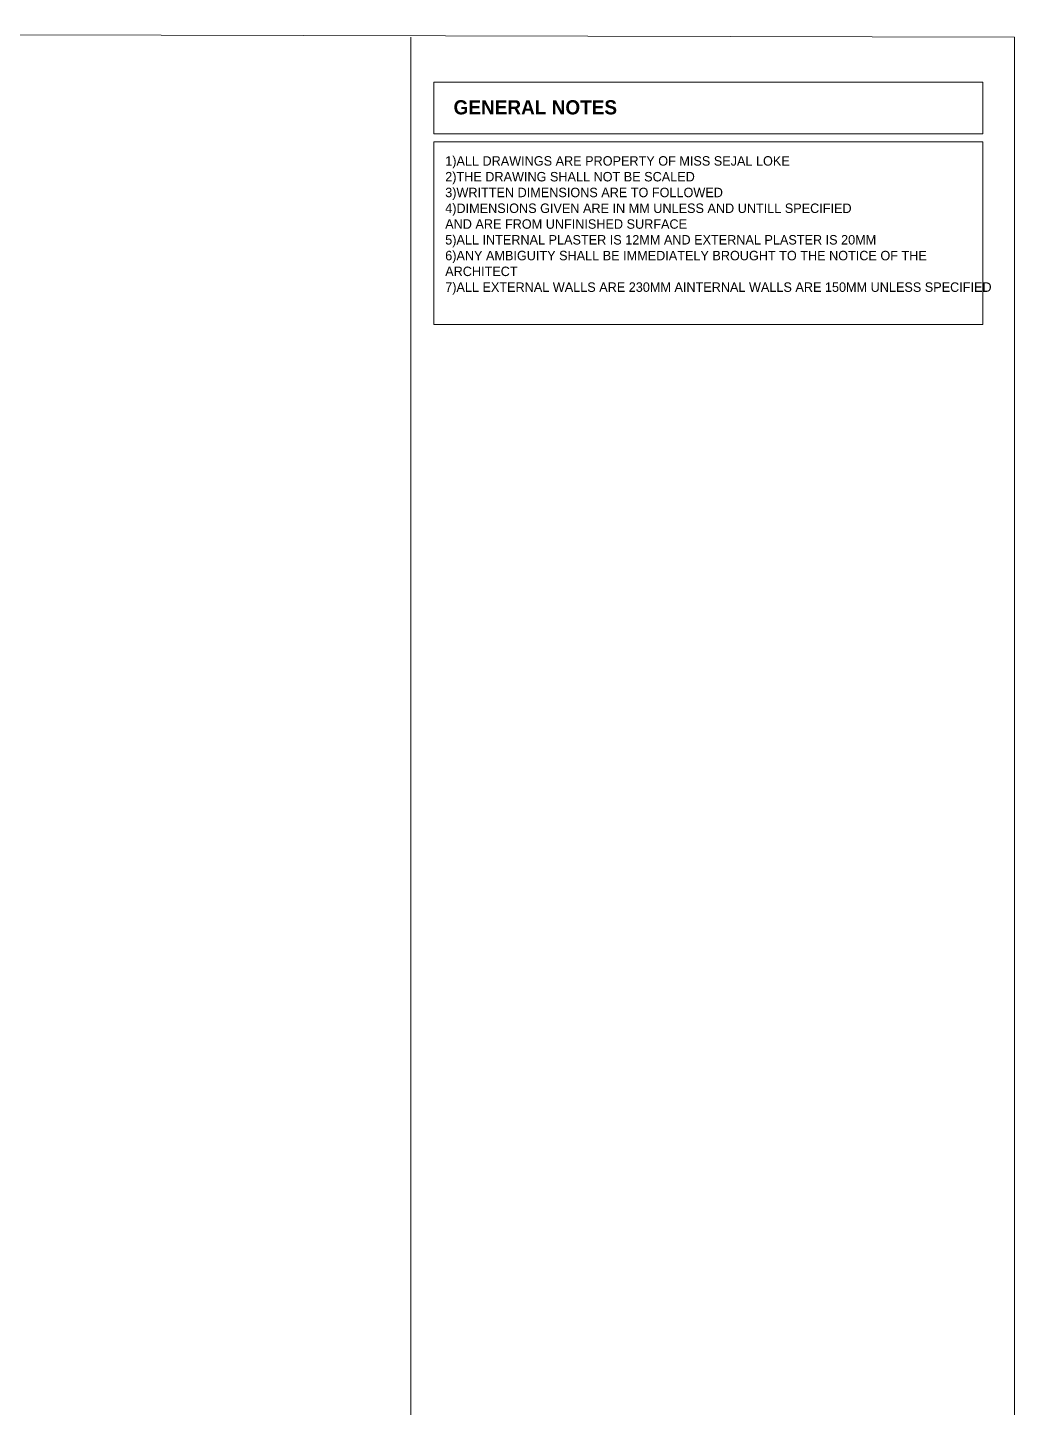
# Model space of a CAD drawing. Header units: millimetres. Extents: x -1932176 to 78768, y -1967 to 1266654.
# Drawn here: x -420276 to -409847, y 450825 to 465404 of the extents above; entities that cross this region are included whole.
import ezdxf

# ---------------------------------------------------------------- set-up
doc = ezdxf.new("R2010")
doc.units = ezdxf.units.MM
doc.layers.add('SHEET', color=7, linetype='Continuous', lineweight=13)
doc.styles.get("Standard").update_dxf_attribs({"font": 'arial.ttf'})

msp = doc.modelspace()

# ---------------------------------------------------------------- linework, layer by layer
at = {"layer": 'SHEET'}
msp.add_line((-416225.97077, 465301.87172), (-416225.97077, 435064.2022), dxfattribs=at)
at = {"layer": 'SHEET', "color": 18, "linetype": 'ByBlock', "lineweight": 9, "true_color": 0x000000}
for p, q in [((-410179.83873, 464280.02759), (-410179.83873, 464828.73313)), ((-410179.83873, 462265.9518), (-410179.83873, 464197.72175)), ((-415981.49115, 462265.9518), (-410179.83873, 462265.9518))]:
    msp.add_line(p, q, dxfattribs=at)
at = {"layer": 'SHEET', "color": 18, "linetype": 'Continuous', "lineweight": 9, "ltscale": 50, "true_color": 0x000000}
msp.add_line((-415981.49115, 464280.02759), (-410494.43572, 464280.02759), dxfattribs=at)
at = {"layer": 'SHEET', "color": 18, "linetype": 'Continuous', "lineweight": 9, "ltscale": 2.5, "true_color": 0x000000}
for p in [(-410494.43572, 464197.72175), (-410179.83873, 464197.72175)]:
    msp.add_line(p, (-415981.49115, 464197.72175), dxfattribs=at)
at = {"layer": 'SHEET'}
msp.add_lwpolyline([(-453438.1584, 465403.67446), (-409846.52762, 465301.87172), (-409846.52762, 435064.2022), (-453438.1584, 435166.00494)], close=True, dxfattribs=at)
at = {"layer": 'SHEET', "color": 18, "linetype": 'Continuous', "lineweight": 9, "ltscale": 2.5, "true_color": 0x000000}
msp.add_lwpolyline([(-410179.83873, 464280.02759), (-415981.49115, 464280.02759), (-415981.49115, 464828.73313), (-410179.83873, 464828.73313)], dxfattribs=at)
at = {"layer": 'SHEET', "color": 0, "linetype": 'Continuous', "lineweight": 9, "ltscale": 2.5}
msp.add_lwpolyline([(-415981.49115, 462265.9518), (-415981.49115, 464197.72175)], dxfattribs=at)

# ---------------------------------------------------------------- texts
at = {"layer": 'SHEET', "linetype": 'ByBlock', "lineweight": 20, "insert": (-415773.55216, 464636.45538), "char_height": 150, "attachment_point": 1}
msp.add_mtext_dynamic_manual_height_columns('{\\fCentury Gothic|b1|i0|c0|p34;GENERAL NOTES}', width=2437.1509055, gutter_width=57.3737, heights=[0], dxfattribs=at)
at = {"layer": 'SHEET', "color": 18, "linetype": 'ByBlock', "lineweight": 9, "true_color": 0x000000, "insert": (-415861.98649, 464045.11704), "char_height": 100, "attachment_point": 1}
msp.add_mtext_dynamic_manual_height_columns('{\\fCentury Gothic|b0|i0|c0|p34;1)ALL DRAWINGS ARE PROPERTY OF MISS SEJAL LOKE\\P2)THE DRAWING SHALL NOT BE SCALED \\P3)WRITTEN DIMENSIONS ARE TO FOLLOWED \\P4)DIMENSIONS GIVEN ARE IN MM UNLESS AND UNTILL SPECIFIED \\PAND ARE FROM UNFINISHED SURFACE \\P5)ALL INTERNAL PLASTER IS 12MM AND EXTERNAL PLASTER IS 20MM\\P6)ANY AMBIGUITY SHALL BE IMMEDIATELY BROUGHT TO THE NOTICE OF THE ARCHITECT \\P7)ALL EXTERNAL WALLS ARE 230MM AINTERNAL WALLS ARE 150MM UNLESS SPECIFIED}', width=5543.582225, gutter_width=57.3737, heights=[0], dxfattribs=at)

doc.saveas('drawing.dxf')
